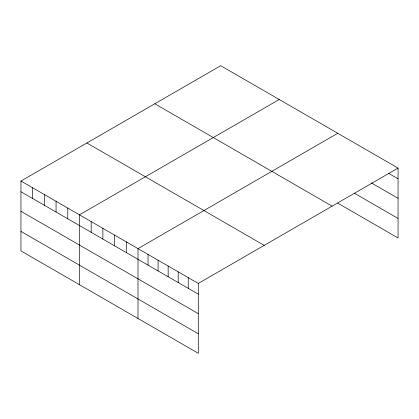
<?xml version="1.0" encoding="UTF-8"?>
<svg xmlns="http://www.w3.org/2000/svg" width="419" height="419" viewBox="0 0 419 419"><rect width="100%" height="100%" fill="white"/><g stroke="black" fill="none" stroke-linecap="round" stroke-linejoin="round"><path stroke-width="0.63" d="M20.95 181.039L198.287 283.427L198.287 353.29L20.95 250.908L20.95 181.039L220.713 65.71L398.05 168.092L398.05 237.961L337.756 203.147M279.232 99.497L79.474 214.827L79.474 284.695M337.756 133.284L137.992 248.614L137.992 318.482M198.287 283.427L398.05 168.092M388.56 173.33L398.05 178.808M371.255 182.857L398.05 198.328M354.505 193.3L398.05 218.44M154.789 103.771L332.131 206.153M86.869 142.984L264.211 245.366M20.95 191.755L198.287 294.143M20.95 211.276L198.287 313.658M20.95 231.388L198.287 333.77M188.236 277.624L188.236 288.34M178.19 271.821L178.19 282.537M168.139 266.023L168.139 276.734M158.089 260.22L158.089 270.936M148.043 254.417L148.043 265.133M126.287 241.857L126.287 252.573M114.586 235.101L114.586 245.817M102.88 228.345L102.88 239.055M91.174 221.588L91.174 232.299M67.768 208.07L67.768 218.786M56.062 201.314L56.062 212.03M44.356 194.557L44.356 205.268M32.656 187.801L32.656 198.512"/></g></svg>
